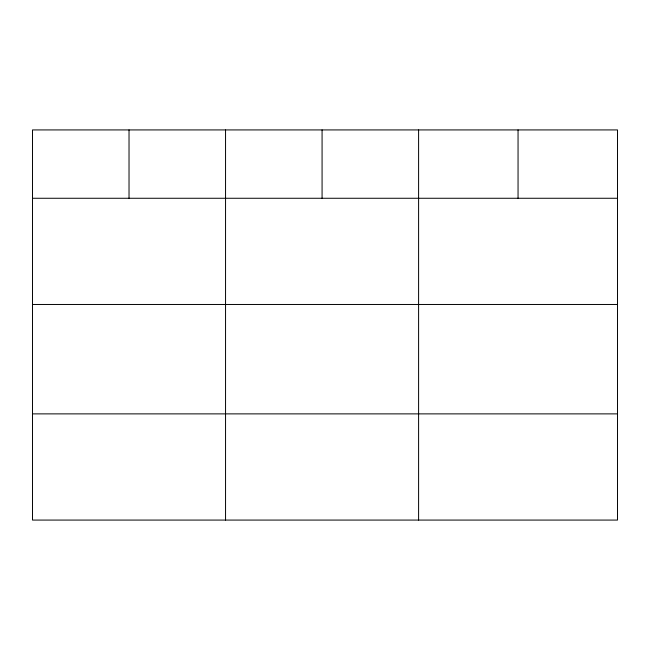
<?xml version="1.0" encoding="UTF-8"?>
<svg xmlns="http://www.w3.org/2000/svg" width="650" height="650" viewBox="0 0 650 650"><rect width="100%" height="100%" fill="white"/><g stroke="black" fill="none" stroke-linecap="round" stroke-linejoin="round"><path stroke-width="0.97" d="M617.5 198.266L617.5 520.073L32.5 520.073L32.5 129.927L617.5 129.927L617.5 198.266L32.5 198.266M32.5 304.468L617.5 304.468M32.5 413.879L617.5 413.879M518.05 129.927L518.05 198.266M418.6 129.927L418.6 520.073M322.075 129.927L322.075 198.266M225.55 129.927L225.55 520.073M129.025 129.927L129.025 198.266"/></g></svg>
